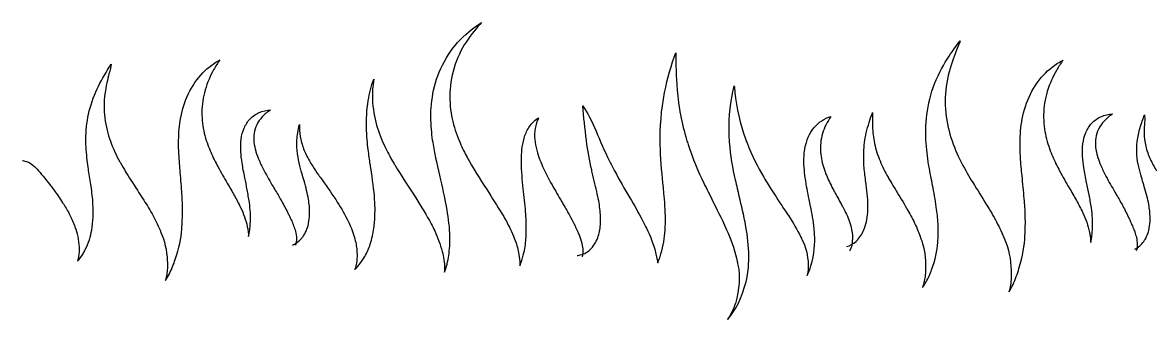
# Model space of a CAD drawing. Extents: x -20 to 6930, y 97 to 1044.
# Drawn here: x -20 to 3459, y 130 to 1044 of the extents above; entities that cross this region are included whole.
import ezdxf

# ---------------------------------------------------------------- set-up
doc = ezdxf.new("R2010")
doc.units = 0
doc.layers.add('Layer_1', color=7, linetype='CONTINUOUS')

msp = doc.modelspace()

# ---------------------------------------------------------------- linework, layer by layer
at = {"layer": 'Layer_1', "color": 7}
for points in [[(652.567624, 685.407096), (652.567624, 685.407104)], [(3242.24104, 671.222136), (3242.24104, 671.222144)], [(1564.03432, 642.921704), (1564.03432, 642.921696)], [(2387.14384, 656.624), (2387.14384, 656.624008)], [(1051.21808, 596.556864), (1051.21808, 596.556872)], [(1514.54536, 622.422464), (1514.54536, 622.422472)], [(1785.73744, 617.5918), (1785.73744, 617.591792)], [(846.04656, 556.739128), (846.04656, 556.739136)], [(1638.70544, 492.748944), (1638.70544, 492.748936)], [(1751.30312, 501.335776), (1751.30312, 501.335784)], [(1848.15936, 504.883944), (1848.15936, 504.883936)], [(1527.60968, 461.057856), (1527.60968, 461.057864)], [(2501.95992, 479.269128), (2501.96, 479.26912)], [(2703.8228, 465.862944), (2703.8228, 465.862936)], [(1060.88424, 411.537808), (1060.88424, 411.537816)]]:
    msp.add_lwpolyline(points, dxfattribs=at)
for points in [[(1325.80448, 990.676512), (1349.2476, 1014.361568), (1371.51064, 1032.034944), (1392.26416, 1044.053032)], [(1392.26416, 1044.053032), (1377.5292, 1029.339664), (1361.40232, 1009.305104), (1344.43232, 983.960808)], [(1271.56496, 913.500202), (1287.12696, 943.87676), (1305.32136, 969.614736), (1325.80448, 990.676512)], [(1344.43232, 983.960808), (1329.53448, 961.490552), (1317.0844, 934.885496), (1307.35136, 904.428791)], [(2830.862, 941.053112), (2842.94184, 958.670736), (2854.35632, 974.24976), (2865.02272, 987.753664)], [(2865.02272, 987.753664), (2860.73128, 976.728592), (2855.38352, 963.52436), (2849.04728, 948.067296)], [(1955.03912, 828.400513), (1964.38896, 873.161229), (1975.98664, 914.380934), (1989.8204, 951.188928)], [(1989.8204, 951.188928), (1989.72024, 917.127832), (1990.89152, 878.858831), (1993.7236, 836.519349)], [(2786.05848, 855.849183), (2799.58448, 888.928431), (2814.5684, 917.4215), (2830.862, 941.053112)], [(2849.04728, 948.067296), (2840.28792, 927.264512), (2832.30832, 901.197238), (2825.42288, 869.81353)], [(226.8302, 873.820494), (235.905928, 889.44374), (244.590184, 903.618751), (252.79392, 916.25199)], [(252.79392, 916.25199), (251.364448, 907.979828), (248.992504, 897.934978), (245.710752, 886.005682)], [(504.446864, 850.749261), (519.723368, 874.177729), (536.278208, 892.743989), (553.65908, 906.723935)], [(553.65908, 906.723935), (564.917304, 915.710609), (575.805664, 923.122784), (586.300368, 929.07748)], [(586.300368, 929.07748), (580.351568, 920.029779), (574.108344, 909.886496), (567.677152, 898.646175)], [(1242.34936, 825.432502), (1247.5428, 854.810263), (1257.30376, 884.277424), (1271.56496, 913.500169)], [(1271.56496, 913.500169), (1271.56496, 913.500179), (1271.56496, 913.50019), (1271.56496, 913.500202)], [(3095.69048, 849.770382), (3111.76456, 873.789483), (3129.11232, 892.58059), (3147.2464, 906.517415)], [(3147.2464, 906.517415), (3159.00224, 915.472177), (3170.32848, 922.757168), (3181.20536, 928.511112)], [(3181.20536, 928.511112), (3174.70856, 919.060749), (3167.91368, 908.462393), (3160.9324, 896.718139)], [(193.681112, 800.989112), (203.504592, 828.492292), (214.576496, 852.91143), (226.8302, 873.820494)], [(245.710752, 886.005682), (241.05744, 869.93506), (236.748064, 849.534044), (233.08684, 824.598852)], [(567.677152, 898.646175), (557.63696, 881.26447), (548.771304, 860.474169), (541.476184, 836.555967)], [(1043.44224, 803.983416), (1046.82544, 825.594066), (1052.42904, 847.565019), (1060.33416, 869.817002)], [(1060.33416, 869.817002), (1056.8336, 849.200933), (1055.47336, 828.609725), (1056.28608, 808.112406)], [(1307.35136, 904.428791), (1298.61632, 875.143946), (1294.32696, 846.108156), (1294.33448, 817.603523)], [(2825.42288, 869.813474), (2819.48064, 840.352162), (2817.42784, 809.622239), (2819.4196, 777.818158)], [(2825.42288, 869.81353), (2825.42288, 869.813511), (2825.42288, 869.813493), (2825.42288, 869.813474)], [(3160.9324, 896.718139), (3150.0536, 878.57342), (3140.44232, 856.866018), (3132.50136, 831.903941)], [(472.982456, 779.659068), (480.063376, 804.968807), (490.65944, 828.779551), (504.446856, 850.749241)], [(504.446856, 850.749241), (504.446856, 850.749247), (504.446864, 850.749254), (504.446864, 850.749261)], [(541.476176, 836.555926), (535.004368, 814.183631), (531.700992, 791.180361), (531.494296, 767.882327)], [(541.476184, 836.555967), (541.476184, 836.555954), (541.476176, 836.55594), (541.476176, 836.555926)], [(1993.7236, 836.519349), (1997.9408, 785.409355), (2007.66504, 734.01156), (2022.96, 682.97612)], [(2165.03264, 830.563451), (2166.53104, 836.861677), (2168.0984, 843.027863), (2169.7332, 849.061919)], [(2169.7332, 849.061919), (2170.26624, 842.493244), (2170.85464, 835.843789), (2171.5008, 829.116383)], [(2761.9456, 760.817672), (2765.998, 793.091659), (2773.98704, 824.846073), (2786.05848, 855.849154)], [(2786.05848, 855.849154), (2786.05848, 855.849164), (2786.05848, 855.849174), (2786.05848, 855.849183)], [(3062.5416, 776.451611), (3070.00496, 802.683414), (3081.1864, 827.231606), (3095.6904, 849.770361)], [(3095.6904, 849.770361), (3095.69048, 849.770368), (3095.69048, 849.770375), (3095.69048, 849.770382)], [(176.602056, 723.173288), (179.315376, 749.248336), (184.91908, 775.261742), (193.681096, 800.989064)], [(193.681096, 800.989064), (193.681096, 800.98908), (193.681104, 800.989096), (193.681112, 800.989112)], [(233.08684, 824.598852), (230.028392, 801.19597), (229.852296, 776.48801), (232.820248, 750.620568)], [(1037.99144, 721.03656), (1037.07048, 745.260336), (1038.78424, 772.913203), (1043.44224, 803.983416)], [(1056.28608, 808.112406), (1057.77328, 778.67979), (1062.08496, 752.142928), (1069.14408, 728.69676)], [(1236.26608, 743.999584), (1235.27912, 768.214383), (1237.2432, 795.462494), (1242.34936, 825.432502)], [(1294.33448, 817.603523), (1294.33448, 817.603512), (1294.33448, 817.603501), (1294.33448, 817.60349)], [(1294.33448, 817.60349), (1294.60816, 788.495958), (1297.86856, 762.363353), (1303.78912, 739.28724)], [(1941.82288, 669.193592), (1940.79664, 720.89884), (1944.78984, 774.435408), (1955.03912, 828.400513)], [(2154.2776, 688.895624), (2151.49424, 737.296152), (2155.10008, 784.927447), (2165.03264, 830.563451)], [(2171.5008, 829.116383), (2176.83616, 780.433092), (2187.81736, 732.490888), (2204.11016, 686.31496)], [(3132.50128, 831.903898), (3125.44784, 808.551866), (3121.7444, 784.569343), (3121.30024, 760.30628)], [(3132.50136, 831.903941), (3132.50136, 831.903926), (3132.50128, 831.903912), (3132.50128, 831.903898)], [(460.963664, 707.796672), (462.175224, 730.214504), (466.156656, 754.350376), (472.982448, 779.659021)], [(472.982448, 779.659021), (472.982448, 779.659037), (472.982456, 779.659052), (472.982456, 779.659068)], [(531.494296, 767.882327), (531.574528, 744.550936), (534.186368, 723.130952), (538.986152, 703.736968)], [(679.894568, 747.548584), (688.222728, 756.20912), (697.58032, 762.503754), (707.397384, 766.807806)], [(707.397384, 766.807806), (719.077784, 771.88882), (731.021616, 774.392015), (742.96616, 775.212614)], [(742.96616, 775.212614), (733.86424, 769.241406), (725.070736, 762.177743), (717.228736, 753.76156)], [(1714.57536, 681.095288), (1710.09272, 717.702664), (1706.3448, 753.78476), (1703.7532, 787.656937)], [(1703.7532, 787.656937), (1717.80032, 767.7557), (1731.02, 742.062552), (1744.31016, 709.589536)], [(2594.37752, 765.263415), (2594.57304, 765.775722), (2594.7684, 766.286982), (2594.96352, 766.797186)], [(2594.96352, 766.797186), (2594.97552, 766.504962), (2594.98672, 766.210862), (2594.99632, 765.914878)], [(2594.99632, 765.914878), (2595.13152, 755.178664), (2595.1204, 741.38084), (2595.16296, 724.108624)], [(2819.4196, 777.818158), (2819.4196, 777.818149), (2819.4196, 777.818138), (2819.4196, 777.818129)], [(2819.4196, 777.818129), (2821.92168, 746.055016), (2827.53128, 716.872056), (2836.18472, 690.493096)], [(3049.95616, 701.900568), (3051.16608, 725.18316), (3055.35232, 750.232192), (3062.5416, 776.451562)], [(3062.5416, 776.451562), (3062.5416, 776.451578), (3062.5416, 776.451595), (3062.5416, 776.451611)], [(232.820248, 750.620568), (232.820248, 750.62056), (232.820248, 750.620552), (232.820256, 750.620544)], [(232.820256, 750.620544), (236.213608, 724.778336), (242.007952, 700.684672), (250.250232, 678.626848)], [(661.454784, 719.091824), (666.002976, 729.89588), (672.28196, 739.493296), (679.89456, 747.548576)], [(679.89456, 747.548576), (679.894568, 747.548576), (679.894568, 747.548584), (679.894568, 747.548584)], [(717.228736, 753.76156), (710.64464, 746.69336), (704.893928, 738.57988), (700.48432, 729.562992)], [(1242.694, 674.857368), (1239.39504, 694.95408), (1237.16736, 718.058928), (1236.26608, 743.999584)], [(1303.78912, 739.28724), (1310.04424, 714.552), (1317.50976, 692.747904), (1325.90328, 673.81956)], [(1537.282, 720.862328), (1543.44264, 730.86584), (1551.41, 739.56444), (1560.65904, 746.397984)], [(1564.09992, 743.182712), (1559.6912, 732.3054), (1557.014, 721.042144), (1555.93232, 709.795168)], [(1560.65904, 746.397984), (1562.928, 748.051128), (1565.25248, 749.55984), (1567.62336, 750.928736)], [(1567.62336, 750.928736), (1566.36584, 748.40332), (1565.18976, 745.820088), (1564.09992, 743.182712)], [(2414.49776, 719.925184), (2428.7552, 737.332648), (2446.82288, 748.676248), (2467.18008, 755.10204)], [(2467.18008, 755.10204), (2455.74056, 739.222672), (2446.5368, 721.531312), (2440.90152, 702.225832)], [(2575.884, 704.748104), (2581.08704, 726.493872), (2587.23408, 746.865976), (2594.37752, 765.263415)], [(2759.84224, 672.891096), (2757.6856, 699.232448), (2758.29488, 728.552832), (2761.9456, 760.817616)], [(2761.9456, 760.817616), (2761.9456, 760.817632), (2761.9456, 760.817656), (2761.9456, 760.817672)], [(3121.30024, 760.306232), (3121.1548, 736.011456), (3123.67392, 713.757072), (3128.48928, 693.651048)], [(3121.30024, 760.30628), (3121.30024, 760.306264), (3121.30024, 760.306248), (3121.30024, 760.306232)], [(3251.16672, 705.480504), (3255.76256, 716.50192), (3262.12712, 726.299032), (3269.85464, 734.541208)], [(3269.85464, 734.541216), (3278.3124, 743.398008), (3287.79576, 749.832336), (3297.72944, 754.229888)], [(3269.85464, 734.541208), (3269.85464, 734.541208), (3269.85464, 734.541208), (3269.85464, 734.541216)], [(3307.40168, 740.895168), (3300.67896, 733.647904), (3294.7996, 725.305688), (3290.27072, 716.01056)], [(3297.72944, 754.229888), (3309.55064, 759.419176), (3321.58424, 761.983134), (3333.56504, 762.829166)], [(3333.56504, 762.829166), (3324.34416, 756.748696), (3315.40848, 749.524048), (3307.40168, 740.895168)], [(3418.27256, 719.948272), (3422.7968, 734.772128), (3427.20672, 748.171816), (3431.33416, 759.7962)], [(3432.07704, 737.008984), (3431.13072, 728.04576), (3430.53424, 717.005336), (3430.49256, 703.633328)], [(3431.33416, 759.7962), (3432.77512, 754.579632), (3433.04392, 747.136072), (3432.07704, 737.008984)], [(175.713176, 652.148192), (173.998744, 673.41936), (174.183384, 697.06848), (176.602056, 723.173288)], [(460.618208, 642.733768), (459.551472, 662.234104), (459.571024, 684.053688), (460.963664, 707.796672)], [(538.986152, 703.736968), (538.986152, 703.736952), (538.986152, 703.736944), (538.98616, 703.736928)], [(538.98616, 703.736928), (544.060088, 683.16956), (550.250544, 664.876528), (557.235512, 648.789808)], [(652.567624, 685.407104), (653.989216, 696.797264), (656.928576, 708.222936), (661.454784, 719.091824)], [(692.350552, 703.221184), (690.98448, 694.019328), (690.931736, 684.822504), (691.855288, 675.891488)], [(692.35056, 703.2212), (692.35056, 703.221192), (692.35056, 703.221184), (692.350552, 703.221184)], [(700.48432, 729.562992), (696.444112, 721.230432), (693.721088, 712.321008), (692.35056, 703.2212)], [(823.94632, 660.61384), (823.22208, 674.861576), (823.92392, 689.711128), (826.32392, 705.13916)], [(826.32392, 705.13916), (827.78328, 713.704088), (829.53736, 721.99524), (831.60208, 729.967696)], [(831.60208, 729.967696), (831.65008, 724.615736), (831.79376, 718.656456), (832.06592, 712.046832)], [(832.06592, 712.046832), (832.78128, 700.113624), (834.74568, 687.641128), (838.26152, 674.715864)], [(1037.99144, 721.036536), (1037.99144, 721.036544), (1037.99144, 721.036552), (1037.99144, 721.03656)], [(1043.22536, 652.982296), (1040.648, 672.432024), (1038.82352, 695.082832), (1037.99144, 721.036536)], [(1069.14408, 728.69676), (1076.60928, 703.593512), (1085.11592, 681.378656), (1094.53392, 662.1678)], [(1523.00384, 688.261872), (1526.18384, 699.434624), (1530.93768, 710.576288), (1537.282, 720.862312)], [(1537.282, 720.862312), (1537.282, 720.86232), (1537.282, 720.86232), (1537.282, 720.862328)], [(1555.93232, 709.795168), (1554.84232, 698.175152), (1555.2344, 686.889856), (1556.69744, 676.134864)], [(1744.31016, 709.589536), (1756.17152, 681.19472), (1769.67552, 650.362568), (1785.73744, 617.5918)], [(2387.14384, 656.624008), (2391.50184, 681.477792), (2400.94216, 703.117832), (2414.49776, 719.925184)], [(2440.90152, 702.225832), (2435.51912, 683.695344), (2433.6084, 663.898144), (2435.21, 643.998216)], [(2568.00104, 645.062064), (2568.78504, 664.514288), (2571.27312, 684.468752), (2575.884, 704.748064)], [(2575.884, 704.748064), (2575.884, 704.748072), (2575.884, 704.748088), (2575.884, 704.748104)], [(2595.16296, 724.108624), (2595.16296, 724.108608), (2595.16296, 724.1086), (2595.16296, 724.108592)], [(2595.16296, 724.108592), (2595.41064, 707.909584), (2597.26168, 690.443736), (2601.07112, 671.733384)], [(3049.91616, 634.345288), (3048.63672, 654.581128), (3048.5584, 677.2522), (3049.95616, 701.900568)], [(3242.24104, 671.222144), (3243.64304, 682.779232), (3246.59768, 694.396624), (3251.16672, 705.480488)], [(3251.16672, 705.480488), (3251.16672, 705.480488), (3251.16672, 705.480496), (3251.16672, 705.480504)], [(3290.27072, 716.01056), (3286.12488, 707.41576), (3283.3356, 698.236744), (3281.9376, 688.859856)], [(3409.28504, 678.016344), (3411.32288, 692.91656), (3414.28584, 706.985464), (3418.27256, 719.948272)], [(3430.49256, 703.633328), (3430.69736, 690.774232), (3432.30096, 677.454096), (3435.57136, 663.756904)], [(250.250232, 678.626848), (250.250232, 678.62684), (250.25024, 678.626824), (250.25024, 678.626808)], [(250.25024, 678.626808), (258.987376, 655.290448), (268.612312, 634.238352), (279.039664, 615.698528)], [(651.281104, 649.549392), (650.69488, 661.174968), (651.01768, 673.27524), (652.567624, 685.407096)], [(691.855288, 675.891488), (691.855288, 675.89148), (691.855288, 675.891472), (691.855288, 675.891464)], [(691.855288, 675.891464), (692.839944, 666.333152), (694.819104, 657.068904), (697.407904, 648.156856)], [(838.26152, 674.715864), (838.26152, 674.715856), (838.26152, 674.715848), (838.2616, 674.715832)], [(838.2616, 674.715832), (842.0332, 661.514432), (846.75552, 648.914448), (852.58328, 637.195)], [(1094.53392, 662.1678), (1094.53392, 662.167784), (1094.53392, 662.167776), (1094.53392, 662.167768)], [(1094.53392, 662.167768), (1102.39256, 645.894544), (1110.34832, 630.839904), (1118.34608, 617.029832)], [(1251.3124, 627.537144), (1248.28648, 642.05036), (1245.3788, 657.835256), (1242.694, 674.857368)], [(1325.90328, 673.81956), (1332.91104, 657.788688), (1340.11056, 643.018352), (1347.41128, 629.46436)], [(1516.15584, 652.193432), (1517.33976, 664.008456), (1519.52336, 676.238552), (1523.00384, 688.261848)], [(1523.00384, 688.261848), (1523.00384, 688.261856), (1523.00384, 688.261864), (1523.00384, 688.261872)], [(1556.69744, 676.134864), (1556.69744, 676.134856), (1556.69744, 676.134848), (1556.69744, 676.13484)], [(1556.69744, 676.13484), (1558.262, 664.528984), (1560.83688, 653.454952), (1564.03432, 642.921704)], [(1730.85616, 590.580408), (1724.50624, 619.011616), (1718.73928, 649.256768), (1714.57536, 681.095288)], [(1942.2796, 655.133088), (1942.11128, 659.765472), (1941.95864, 664.452376), (1941.82288, 669.193592)], [(2022.96, 682.97612), (2022.96008, 682.976104), (2022.96008, 682.976088), (2022.96008, 682.976072)], [(2022.96008, 682.976072), (2024.43096, 678.302904), (2025.9224, 673.674328), (2027.43384, 669.090608)], [(2027.43384, 669.090608), (2041.77664, 626.047344), (2058.14936, 586.121896), (2076.11832, 549.4954)], [(2154.2776, 688.895608), (2154.2776, 688.895608), (2154.2776, 688.895616), (2154.2776, 688.895624)], [(2155.26184, 675.6822), (2154.90432, 680.054928), (2154.57592, 684.459712), (2154.2776, 688.895608)], [(2173.52256, 559.368016), (2165.13744, 595.655968), (2158.79736, 634.62884), (2155.26184, 675.6822)], [(2204.11016, 686.31496), (2204.11024, 686.314944), (2204.11024, 686.314936), (2204.11024, 686.314928)], [(2204.11024, 686.314928), (2205.66648, 682.078256), (2207.2456, 677.890576), (2208.84688, 673.751832)], [(2208.84688, 673.751832), (2223.98968, 634.904632), (2241.29568, 599.697912), (2260.09056, 568.151144)], [(2601.07112, 671.733384), (2601.07112, 671.733376), (2601.07112, 671.733376), (2601.07112, 671.733368)], [(2601.07112, 671.733368), (2605.19752, 653.02772), (2610.7764, 635.07092), (2618.0064, 618.182248)], [(2769.10424, 599.194416), (2765.20208, 620.474104), (2762.0392, 645.00968), (2759.84224, 672.891096)], [(2836.18472, 690.493096), (2836.18472, 690.49308), (2836.18472, 690.493064), (2836.18472, 690.493048)], [(2836.18472, 690.493048), (2845.33872, 662.598848), (2855.606, 637.85284), (2866.8416, 616.38696)], [(3128.48928, 693.651048), (3133.57624, 672.331736), (3139.83352, 653.42432), (3146.9224, 636.845744)], [(3241.05464, 634.928728), (3240.41976, 646.668976), (3240.71064, 658.915824), (3242.24104, 671.222136)], [(3281.9376, 688.85984), (3280.5488, 679.382176), (3280.50216, 669.940856), (3281.4604, 660.796472)], [(3281.9376, 688.859856), (3281.9376, 688.859848), (3281.9376, 688.859848), (3281.9376, 688.85984)], [(3408.28792, 636.757528), (3407.28248, 649.964632), (3407.52992, 663.723568), (3409.28504, 678.016328)], [(3409.28504, 678.016328), (3409.28504, 678.016336), (3409.28504, 678.016336), (3409.28504, 678.016344)], [(3435.57136, 663.756904), (3435.57136, 663.756896), (3435.57136, 663.756888), (3435.57136, 663.756872)], [(3435.57136, 663.756872), (3439.09536, 649.767456), (3443.64848, 636.525776), (3449.3616, 624.284984)], [(175.713176, 652.148176), (175.713176, 652.148184), (175.713176, 652.148192), (175.713176, 652.148192)], [(182.591592, 592.308488), (179.835904, 609.720152), (177.46932, 629.59848), (175.713176, 652.148176)], [(460.803592, 639.019424), (460.740472, 640.252288), (460.678632, 641.490416), (460.618208, 642.733768)], [(464.892968, 582.824288), (463.34328, 600.396488), (461.891624, 619.180192), (460.803592, 639.019424)], [(557.235512, 648.789808), (557.675504, 647.764072), (558.116536, 646.744248), (558.558568, 645.730312)], [(558.558568, 645.730312), (565.696336, 629.422472), (573.106072, 614.41424), (580.598328, 600.62188)], [(651.394368, 647.327112), (651.353888, 648.06724), (651.316128, 648.808016), (651.281104, 649.549392)], [(655.215392, 612.05352), (653.434464, 623.627944), (652.066296, 635.441632), (651.394368, 647.327112)], [(697.407904, 648.156856), (697.572624, 647.58844), (697.739656, 647.021192), (697.908952, 646.45512)], [(697.908952, 646.45512), (700.625544, 637.380592), (703.923136, 628.590288), (707.555736, 620.050856)], [(829.0632, 621.17148), (826.5748, 632.911032), (824.7972, 645.999304), (823.94632, 660.61384)], [(852.58328, 637.195), (858.81512, 624.627136), (865.4212, 612.789544), (872.42008, 601.943712)], [(1049.4504, 607.75344), (1047.40424, 621.450504), (1045.30432, 636.50844), (1043.22536, 652.982296)], [(1251.3124, 627.537128), (1251.3124, 627.537136), (1251.3124, 627.537144), (1251.3124, 627.537144)], [(1253.95576, 615.637424), (1253.0668, 619.518992), (1252.18488, 623.485752), (1251.3124, 627.537128)], [(1347.41128, 629.46436), (1349.49104, 625.67616), (1351.5788, 621.970416), (1353.67224, 618.346264)], [(1514.54536, 622.422472), (1514.6392, 632.209136), (1515.1228, 642.1926), (1516.15576, 652.193416)], [(1516.15576, 652.193416), (1516.15576, 652.193424), (1516.15576, 652.193424), (1516.15584, 652.193432)], [(1564.03432, 642.921696), (1566.72848, 634.009656), (1569.81592, 625.389056), (1573.16392, 617.028096)], [(1951.34584, 536.864184), (1947.4396, 572.205088), (1944.05144, 611.646896), (1942.2796, 655.133088)], [(2386.1108, 580.951888), (2383.34408, 604.521592), (2383.08992, 627.850496), (2386.0636, 649.680704)], [(2386.0636, 649.680704), (2386.38744, 652.01052), (2386.7472, 654.325592), (2387.14384, 656.624)], [(2435.21, 643.998216), (2435.21, 643.998216), (2435.21, 643.998208), (2435.21, 643.9982)], [(2435.21, 643.9982), (2435.36128, 642.143296), (2435.5412, 640.289744), (2435.74864, 638.438064)], [(2435.74864, 638.438064), (2437.6968, 621.118344), (2442.06928, 603.926776), (2448.06904, 587.25188)], [(2569.72328, 592.324992), (2568.1088, 608.045024), (2567.40664, 625.540824), (2568.00104, 645.062024)], [(2568.00104, 645.062024), (2568.00104, 645.06204), (2568.00104, 645.062048), (2568.00104, 645.062064)], [(3050.14104, 630.49076), (3050.06424, 631.770208), (3049.98952, 633.055072), (3049.91616, 634.345288)], [(3055.06688, 572.103544), (3053.18112, 590.373336), (3051.44976, 609.898032), (3050.14104, 630.49076)], [(3146.9224, 636.845744), (3147.36872, 635.788656), (3147.81616, 634.737824), (3148.26456, 633.693232)], [(3148.26456, 633.693232), (3155.50824, 616.891024), (3163.03528, 601.46656), (3170.64984, 587.325936)], [(3241.17688, 632.684728), (3241.13368, 633.432024), (3241.09264, 634.180048), (3241.05464, 634.928728)], [(3245.16672, 597.100896), (3243.32208, 608.765056), (3241.89848, 620.682928), (3241.17688, 632.684728)], [(3281.4604, 660.796472), (3282.48096, 651.013504), (3284.50368, 641.559576), (3287.14376, 632.49268)], [(3287.14376, 632.49268), (3287.31168, 631.9144), (3287.48184, 631.337376), (3287.65432, 630.7616)], [(3287.65432, 630.7616), (3290.4224, 621.53048), (3293.7692, 612.6014), (3297.44872, 603.940912)], [(3413.91768, 600.02912), (3411.36248, 611.015384), (3409.41936, 623.202096), (3408.28792, 636.757528)], [(-20.037868, 619.365096), (-19.810589, 619.323336), (-19.583945, 619.280912), (-19.357939, 619.237864)], [(-19.357939, 619.237864), (-11.143531, 617.672384), (-3.790519, 615.230184), (2.866993, 611.314336)], [(2.866993, 611.314336), (2.866997, 611.314336), (2.867001, 611.314336), (2.867004, 611.314328)], [(2.867004, 611.314328), (9.015777, 607.683104), (14.725853, 602.926016), (20.472246, 596.9918)], [(20.472246, 596.9918), (20.472248, 596.9918), (20.47225, 596.9918), (20.472251, 596.9918)], [(20.472251, 596.9918), (26.337981, 591.01592), (32.17333, 584.157888), (38.316045, 576.800152)], [(183.097736, 588.997688), (182.929888, 590.094688), (182.761168, 591.19828), (182.591592, 592.308488)], [(279.039664, 615.698528), (279.696744, 614.516464), (280.353896, 613.340216), (281.011096, 612.169816)], [(281.011096, 612.169816), (291.6214, 593.32696), (302.268808, 575.67104), (312.838728, 559.304112)], [(580.598328, 600.62188), (590.330736, 582.7936), (600.008384, 565.891784), (609.472288, 549.818344)], [(663.517208, 566.570024), (660.4076, 581.860792), (657.517256, 597.036536), (655.215392, 612.05352)], [(707.555736, 620.050856), (707.555736, 620.050848), (707.555736, 620.050848), (707.555744, 620.05084)], [(707.555744, 620.05084), (712.292368, 608.92064), (717.5646, 598.132136), (723.136368, 587.590104)], [(829.0632, 621.171448), (829.0632, 621.171456), (829.0632, 621.171464), (829.0632, 621.17148)], [(837.38248, 587.149784), (834.5112, 597.281152), (831.70248, 608.552416), (829.0632, 621.171448)], [(872.42008, 601.943712), (872.42008, 601.943704), (872.42008, 601.943704), (872.42008, 601.943696)], [(872.42008, 601.943696), (878.29232, 592.759168), (884.19656, 583.870528), (890.11416, 575.36556)], [(1049.4504, 607.753424), (1049.4504, 607.753432), (1049.4504, 607.753432), (1049.4504, 607.75344)], [(1051.21808, 596.556872), (1050.63432, 600.197368), (1050.04448, 603.929168), (1049.4504, 607.753424)], [(1063.0664, 499.896104), (1061.17488, 528.757424), (1056.92384, 560.84528), (1051.21808, 596.556864)], [(1118.34608, 617.029832), (1118.34608, 617.029824), (1118.34608, 617.029816), (1118.34608, 617.029808)], [(1118.34608, 617.029808), (1120.62584, 613.178288), (1122.90896, 609.40888), (1125.19392, 605.72204)], [(1125.19392, 605.72204), (1147.77864, 569.592488), (1169.62152, 535.725104), (1189.89336, 504.166952)], [(1278.0532, 509.214696), (1271.16232, 542.102032), (1262.68376, 577.567968), (1253.95576, 615.637424)], [(1353.67224, 618.346264), (1374.37176, 582.761024), (1394.84416, 550.292216), (1414.18456, 520.47516)], [(1514.57336, 614.205736), (1514.53496, 616.931976), (1514.52456, 619.671968), (1514.54536, 622.422464)], [(1520.49688, 532.29308), (1517.60592, 559.767064), (1514.91904, 587.305936), (1514.57336, 614.205736)], [(1573.16392, 617.028096), (1574.11288, 614.667152), (1575.08256, 612.32532), (1576.07016, 610.001952)], [(1576.07016, 610.001952), (1585.86456, 586.979632), (1597.27, 565.236552), (1609.00344, 544.22412)], [(1785.73744, 617.591792), (1787.26056, 614.581456), (1788.79104, 611.577016), (1790.32896, 608.579424)], [(1790.32896, 608.579424), (1804.82344, 580.451368), (1820.13072, 552.465904), (1836.23832, 525.226712)], [(2569.72328, 592.324976), (2569.72328, 592.324984), (2569.72328, 592.324992), (2569.72328, 592.324992)], [(2575.05904, 547.826816), (2573.24776, 560.904496), (2571.40744, 575.6166), (2569.72328, 592.324976)], [(2618.0064, 618.182248), (2618.0064, 618.18224), (2618.0064, 618.182232), (2618.0064, 618.182224)], [(2618.0064, 618.182224), (2625.6872, 600.296992), (2633.8996, 583.60764), (2642.65816, 568.445184)], [(2769.82256, 595.149128), (2769.58368, 596.489232), (2769.34424, 597.837656), (2769.10424, 599.194416)], [(2781.06736, 535.723496), (2777.53832, 553.79388), (2773.73968, 573.577008), (2769.82256, 595.149128)], [(2866.8416, 616.38696), (2867.5484, 615.018384), (2868.25528, 613.657752), (2868.96216, 612.305088)], [(2868.96216, 612.305088), (2880.38656, 590.521776), (2891.84448, 570.40224), (2903.20592, 551.991456)], [(3253.748, 551.272456), (3250.53264, 566.68016), (3247.55072, 581.970808), (3245.16672, 597.100896)], [(3297.44872, 603.940912), (3297.44872, 603.940904), (3297.44872, 603.940896), (3297.4488, 603.940888)], [(3297.4488, 603.940888), (3302.24584, 592.655984), (3307.57112, 581.721072), (3313.18824, 571.040832)], [(3422.3764, 567.998136), (3419.48768, 577.60336), (3416.63552, 588.215344), (3413.91768, 600.02912)], [(3449.3616, 624.284984), (3455.4656, 611.158864), (3461.96072, 598.88712), (3468.85568, 587.703984)], [(38.316045, 576.800152), (38.316049, 576.800144), (38.316052, 576.800144), (38.316056, 576.800136)], [(38.316056, 576.800136), (44.887161, 568.95844), (51.516762, 560.549808), (58.301347, 552.014984)], [(190.580232, 540.284448), (188.386728, 555.157384), (185.84888, 571.351568), (183.097736, 588.997688)], [(312.838728, 559.304112), (326.56444, 538.203064), (339.87628, 517.580736), (352.618384, 497.520944)], [(470.064264, 516.092408), (468.700408, 537.865944), (466.85188, 560.141904), (464.892968, 582.824288)], [(671.016136, 529.25196), (668.607096, 542.060088), (666.034936, 554.480808), (663.517208, 566.570024)], [(723.136368, 587.590104), (723.136368, 587.590096), (723.136376, 587.590088), (723.136376, 587.59008)], [(723.136376, 587.59008), (727.565728, 579.2246), (732.174032, 570.986464), (736.845104, 562.8368)], [(736.845104, 562.8368), (741.404136, 554.875096), (746.03964, 546.985408), (750.69656, 539.141112)], [(837.38248, 587.149768), (837.38248, 587.149768), (837.38248, 587.149776), (837.38248, 587.149784)], [(844.23048, 563.004168), (842.07024, 570.550872), (839.7808, 578.573368), (837.38248, 587.149768)], [(846.04656, 556.739136), (845.45168, 558.795416), (844.84608, 560.883264), (844.23048, 563.004168)], [(859.41512, 500.133576), (856.5176, 517.740592), (851.92712, 536.445944), (846.04656, 556.739128)], [(890.11416, 575.36556), (890.11416, 575.365552), (890.11416, 575.365552), (890.11416, 575.365544)], [(890.11416, 575.365544), (891.79632, 572.984944), (893.48008, 570.627128), (895.16448, 568.293736)], [(895.16448, 568.293736), (911.83928, 545.350232), (928.1504, 522.089632), (943.35408, 499.000592)], [(1730.85616, 590.580384), (1730.85616, 590.580392), (1730.85616, 590.5804), (1730.85616, 590.580408)], [(1732.66224, 582.778824), (1732.064, 585.352264), (1731.46184, 587.952584), (1730.85616, 590.580384)], [(1748.20272, 516.336144), (1743.68248, 536.663792), (1738.31712, 558.664192), (1732.66224, 582.778824)], [(2179.63256, 532.588208), (2177.59904, 541.388128), (2175.55808, 550.315792), (2173.52256, 559.368016)], [(2260.09056, 568.151144), (2264.75464, 560.278576), (2269.41112, 552.598944), (2274.054, 545.108392)], [(2388.43088, 563.169728), (2387.5588, 569.122992), (2386.77968, 575.053544), (2386.1108, 580.951888)], [(2388.43088, 563.169704), (2388.43088, 563.169712), (2388.43088, 563.16972), (2388.43088, 563.169728)], [(2400.07128, 499.819264), (2395.59216, 521.474584), (2391.46872, 542.641368), (2388.43088, 563.169704)], [(2448.06904, 587.25188), (2449.57248, 583.065456), (2451.16944, 578.907344), (2452.84824, 574.776504)], [(2452.84824, 574.776504), (2458.6564, 560.503032), (2465.43968, 546.496384), (2472.71688, 532.676904)], [(2642.65816, 568.445184), (2643.21096, 567.478424), (2643.7636, 566.514648), (2644.31608, 565.55392)], [(2644.31608, 565.55392), (2653.22776, 550.094424), (2662.12112, 535.181264), (2670.91064, 520.980856)], [(3061.74288, 502.506968), (3059.81104, 525.29868), (3057.45864, 548.53268), (3055.06688, 572.103544)], [(3170.64984, 587.325936), (3180.5396, 569.051352), (3190.374, 551.763584), (3199.9904, 535.353864)], [(3313.18824, 571.040832), (3313.18824, 571.040824), (3313.18824, 571.040816), (3313.18824, 571.040816)], [(3313.18824, 571.040816), (3317.6552, 562.56732), (3322.2932, 554.217624), (3326.98592, 545.95284)], [(3422.3764, 567.998112), (3422.3764, 567.99812), (3422.3764, 567.998128), (3422.3764, 567.998136)], [(3429.2844, 545.007872), (3427.10208, 552.22852), (3424.79328, 559.867584), (3422.3764, 567.998112)], [(58.301347, 552.014984), (58.732515, 551.470696), (59.163657, 550.925024), (59.594766, 550.378048)], [(59.594766, 550.378048), (66.518278, 541.596008), (73.437774, 532.406824), (80.291456, 523.043968)], [(80.291456, 523.043968), (89.217768, 510.88984), (97.959472, 498.03512), (106.336984, 484.656856)], [(196.51828, 485.507768), (195.4258, 502.831624), (193.394872, 521.062888), (190.580232, 540.284448)], [(609.472288, 549.818344), (609.472288, 549.818336), (609.472296, 549.818336), (609.472296, 549.818336)], [(609.472296, 549.818336), (617.06672, 537.141224), (624.37684, 524.550408), (631.321728, 512.044816)], [(677.551704, 489.76412), (675.59908, 503.52276), (673.370528, 516.657208), (671.016136, 529.25196)], [(750.69656, 539.141112), (757.43928, 527.809464), (764.130256, 516.506824), (770.656184, 505.193384)], [(1520.49688, 532.293064), (1520.49688, 532.293072), (1520.49688, 532.293072), (1520.49688, 532.29308)], [(1527.60968, 461.057864), (1525.5428, 485.518664), (1522.9044, 509.25748), (1520.49688, 532.293064)], [(1609.00344, 544.22412), (1618.75168, 526.7364), (1628.78352, 509.655664), (1638.70544, 492.748944)], [(1836.23832, 525.226712), (1840.2412, 518.423504), (1844.2164, 511.640424), (1848.15936, 504.883944)], [(1951.34584, 536.864152), (1951.34584, 536.864168), (1951.34584, 536.864176), (1951.34584, 536.864184)], [(1953.8308, 511.051752), (1953.09168, 519.4428), (1952.25984, 528.046184), (1951.34584, 536.864152)], [(2076.11832, 549.4954), (2080.5576, 540.362472), (2084.9664, 531.39052), (2089.3388, 522.578984)], [(2089.3388, 522.578984), (2089.3388, 522.578976), (2089.3388, 522.578968), (2089.3388, 522.578968)], [(2089.3388, 522.578968), (2104.51784, 492.262416), (2119.18976, 462.834824), (2133.01608, 434.275656)], [(2179.63256, 532.588176), (2179.63256, 532.588184), (2179.63256, 532.588192), (2179.63256, 532.588208)], [(2199.8512, 443.4674), (2193.6532, 472.577712), (2186.72192, 502.303576), (2179.63256, 532.588176)], [(2274.054, 545.108392), (2290.15384, 519.323864), (2306.03344, 495.010984), (2321.41104, 472.1038)], [(2472.71688, 532.676904), (2475.08416, 528.174848), (2477.50128, 523.686792), (2479.95496, 519.2062)], [(2575.3916, 545.339448), (2575.28216, 546.163776), (2575.17136, 546.99288), (2575.05904, 547.826816)], [(2579.5856, 508.707696), (2578.60448, 519.95184), (2577.178, 532.09496), (2575.3916, 545.339448)], [(2792.21984, 468.927504), (2789.38072, 490.173392), (2785.60152, 512.419056), (2781.06736, 535.723496)], [(2903.20592, 551.991456), (2917.95064, 528.276592), (2932.19216, 505.392936), (2945.7796, 483.374696)], [(3199.9904, 535.353864), (3199.9904, 535.353864), (3199.9904, 535.353864), (3199.9904, 535.353856)], [(3199.9904, 535.353856), (3207.70968, 522.413752), (3215.13464, 509.571064), (3222.18592, 496.822472)], [(3253.748, 551.27244), (3253.748, 551.272448), (3253.748, 551.272448), (3253.748, 551.272456)], [(3261.52152, 513.641904), (3259.01488, 526.568888), (3256.35176, 539.092696), (3253.748, 551.27244)], [(3326.98592, 545.95284), (3331.56616, 537.87596), (3336.21552, 529.862832), (3340.87856, 521.886832)], [(3340.87856, 521.886832), (3347.63808, 510.362272), (3354.29256, 498.822456), (3360.7264, 487.228648)], [(3431.1184, 539.002088), (3430.51728, 540.975872), (3429.90576, 542.977336), (3429.2844, 545.007872)], [(3444.86096, 484.281968), (3441.77784, 501.425112), (3437.064, 519.512272), (3431.1184, 539.002088)], [(352.618384, 497.520944), (352.618384, 497.520936), (352.618384, 497.520928), (352.618392, 497.520928)], [(352.618392, 497.520928), (362.86404, 481.730544), (372.518392, 465.598168), (381.448168, 449.155824)], [(470.064272, 516.092376), (470.064272, 516.092392), (470.064264, 516.0924), (470.064264, 516.092408)], [(471.872384, 463.557968), (471.949024, 481.42016), (471.272368, 498.938368), (470.064272, 516.092376)], [(631.321728, 512.044816), (631.321728, 512.044808), (631.321736, 512.044808), (631.321736, 512.0448)], [(631.321736, 512.0448), (638.104336, 499.704224), (644.57336, 487.21696), (650.69892, 474.61072)], [(677.551712, 489.764112), (677.551712, 489.764112), (677.551712, 489.76412), (677.551704, 489.76412)], [(680.225184, 422.505912), (681.868744, 447.534912), (680.656352, 469.800456), (677.551712, 489.764112)], [(770.656184, 505.193384), (772.016808, 502.833512), (773.371384, 500.473968), (774.718096, 498.114096)], [(774.718096, 498.114096), (781.80548, 485.578096), (788.570056, 473.217656), (794.840056, 460.794776)], [(863.00264, 457.3782), (863.08544, 471.184016), (861.82472, 485.417144), (859.41512, 500.133576)], [(943.35408, 499.000592), (955.99088, 479.580176), (967.90792, 459.463776), (978.73136, 438.697224)], [(1062.8624, 429.677312), (1064.68856, 452.126976), (1064.64848, 475.531368), (1063.0664, 499.896104)], [(1189.89336, 504.166952), (1206.74664, 477.489496), (1222.61104, 450.87748), (1237.16328, 424.295808)], [(1278.0532, 509.21468), (1278.0532, 509.214688), (1278.0532, 509.214688), (1278.0532, 509.214696)], [(1291.80784, 426.590616), (1288.54168, 453.917344), (1283.79032, 481.436256), (1278.0532, 509.21468)], [(1414.18456, 520.47516), (1414.18456, 520.475152), (1414.18456, 520.475144), (1414.18456, 520.475136)], [(1414.18456, 520.475136), (1430.26136, 495.341584), (1445.65176, 470.850712), (1460.08024, 446.861416)], [(1638.70544, 492.748936), (1641.28136, 488.352376), (1643.8448, 483.957288), (1646.38992, 479.562016)], [(1751.30312, 501.335784), (1750.35496, 506.24664), (1749.32048, 511.24476), (1748.20272, 516.336144)], [(1757.78136, 452.80912), (1756.84512, 468.245424), (1754.59512, 484.390056), (1751.30312, 501.335776)], [(1848.15936, 504.883936), (1861.82912, 481.61304), (1875.07904, 458.046752), (1887.56184, 434.3372)], [(1953.8308, 511.051728), (1953.8308, 511.051736), (1953.8308, 511.051744), (1953.8308, 511.051752)], [(1957.63784, 429.354456), (1957.87352, 454.922392), (1956.44008, 482.169728), (1953.8308, 511.051728)], [(2404.4348, 478.356008), (2402.9812, 485.596192), (2401.51848, 492.749832), (2400.07128, 499.819264)], [(2479.95496, 519.2062), (2487.17408, 506.087216), (2494.6348, 492.85528), (2501.95992, 479.269128)], [(2580.71944, 467.573352), (2581.25024, 480.454824), (2580.8428, 494.125688), (2579.5856, 508.707696)], [(2670.91064, 520.980856), (2682.32912, 502.644928), (2693.35816, 484.232384), (2703.8228, 465.862944)], [(3061.74288, 502.506936), (3061.74288, 502.506944), (3061.74288, 502.50696), (3061.74288, 502.506968)], [(3064.98728, 447.259616), (3064.57256, 466.141688), (3063.4144, 484.557848), (3061.74288, 502.506936)], [(3222.18592, 496.822472), (3222.18592, 496.822464), (3222.18592, 496.822464), (3222.18592, 496.822464)], [(3222.18592, 496.822464), (3229.07248, 484.238504), (3235.63888, 471.506016), (3241.85704, 458.652584)], [(3261.52152, 513.64188), (3261.52152, 513.641888), (3261.52152, 513.641896), (3261.52152, 513.641904)], [(3268.3676, 473.721296), (3266.30256, 487.650168), (3263.97136, 500.927032), (3261.52152, 513.64188)], [(3360.7264, 487.228648), (3362.06792, 484.809568), (3363.40096, 482.389208), (3364.7236, 479.966904)], [(106.336984, 484.656856), (106.336992, 484.656848), (106.336992, 484.656848), (106.337, 484.65684)], [(106.337, 484.65684), (113.027528, 474.075216), (119.430688, 462.9538), (125.342184, 451.309464)], [(197.02092, 444.875712), (197.676136, 458.27756), (197.470848, 471.843752), (196.51828, 485.507768)], [(469.49072, 408.45496), (471.066768, 427.52452), (471.805392, 445.900224), (471.872384, 463.557968)], [(650.69892, 474.61072), (659.905056, 456.283688), (666.658424, 436.46908), (671.12, 415.545664)], [(794.840056, 460.794776), (796.61376, 457.296488), (798.359952, 453.802864), (800.07088, 450.304648)], [(862.61736, 446.57056), (862.85832, 450.164728), (862.98408, 453.770832), (863.00264, 457.3782)], [(1528.9684, 441.23592), (1528.61704, 448.014048), (1528.1572, 454.617288), (1527.60968, 461.057856)], [(1646.38992, 479.562016), (1653.142, 467.891264), (1659.78168, 456.250976), (1666.12864, 444.5716)], [(1758.23232, 437.900264), (1758.23232, 442.806416), (1758.08176, 447.77604), (1757.78136, 452.80912)], [(2321.41104, 472.1038), (2326.39912, 464.614088), (2331.2972, 457.222584), (2336.10056, 449.926728)], [(2415.1868, 409.051264), (2412.71088, 434.308448), (2408.84, 457.254072), (2404.4348, 478.356008)], [(2501.96, 479.26912), (2503.56336, 476.29252), (2505.15928, 473.301216), (2506.7428, 470.292032)], [(2506.7428, 470.292032), (2514.3684, 455.92028), (2521.17528, 440.817912), (2526.38304, 424.550904)], [(2577.51152, 437.95612), (2579.29192, 447.482592), (2580.33336, 457.382944), (2580.71944, 467.573336)], [(2580.71944, 467.573336), (2580.71944, 467.573344), (2580.71944, 467.573344), (2580.71944, 467.573352)], [(2703.8228, 465.862936), (2712.23272, 451.385344), (2720.1104, 436.387376), (2727.2752, 420.883184)], [(2792.21984, 468.92748), (2792.21984, 468.927488), (2792.21984, 468.927496), (2792.21984, 468.927504)], [(2796.74544, 418.508872), (2796.15768, 435.378576), (2794.60584, 452.199456), (2792.21984, 468.92748)], [(2945.7796, 483.374696), (2956.72096, 466.055616), (2966.97032, 448.452432), (2976.4116, 430.593888)], [(3241.85704, 458.652584), (3241.85704, 458.652584), (3241.85704, 458.652576), (3241.85704, 458.652568)], [(3241.85704, 458.652568), (3251.21312, 439.962944), (3258.02936, 419.727584), (3262.49512, 398.327208)], [(3271.45136, 405.370176), (3272.998, 430.89364), (3271.64664, 453.50756), (3268.3676, 473.721296)], [(3364.7236, 479.966904), (3371.66584, 467.07104), (3378.15648, 454.39392), (3384.02256, 441.702896)], [(3449.0272, 442.531336), (3448.87896, 456.065408), (3447.42432, 469.964144), (3444.86096, 484.281968)], [(125.342184, 451.309464), (125.342192, 451.309464), (125.342192, 451.309456), (125.342192, 451.309456)], [(125.342192, 451.309456), (131.114256, 439.867144), (136.432152, 427.782784), (141.123192, 415.022496)], [(192.638232, 405.102104), (194.957792, 418.356816), (196.386336, 431.65484), (197.020912, 444.875696)], [(197.020912, 444.875696), (197.020912, 444.875704), (197.020912, 444.875704), (197.02092, 444.875712)], [(381.448168, 449.155824), (381.448176, 449.155824), (381.448176, 449.155816), (381.448176, 449.155816)], [(381.448176, 449.155816), (390.171128, 432.881096), (398.247304, 415.918016), (405.588592, 398.292104)], [(678.827696, 406.429056), (679.425224, 411.89984), (679.88788, 417.257744), (680.225184, 422.505912)], [(800.07088, 450.304648), (800.07088, 450.30464), (800.07088, 450.30464), (800.07088, 450.304632)], [(800.07088, 450.304632), (801.5592, 447.261664), (803.01952, 444.216648), (804.4396, 441.16256)], [(804.4396, 441.16256), (806.89008, 435.899104), (809.23248, 430.601328), (811.39632, 425.237208)], [(811.39632, 425.237208), (812.26552, 423.081632), (813.10664, 420.916), (813.91128, 418.738968)], [(813.91128, 418.738968), (815.99848, 413.106488), (817.83792, 407.38672), (819.28456, 401.564888)], [(850.8292, 398.813816), (853.90608, 405.124096), (856.32472, 411.74712), (858.09728, 418.482344)], [(858.09728, 418.482352), (860.52456, 427.584), (861.98624, 436.998856), (862.61736, 446.57056)], [(858.09728, 418.482344), (858.09728, 418.482352), (858.09728, 418.482352), (858.09728, 418.482352)], [(978.73136, 438.697224), (978.73136, 438.697216), (978.73136, 438.697208), (978.73144, 438.6972)], [(978.73144, 438.6972), (981.55168, 433.212504), (984.24464, 427.568008), (986.79368, 421.760792)], [(986.79368, 421.760792), (993.58736, 406.18456), (999.2928, 389.728352), (1003.5832, 372.375296)], [(1060.88424, 411.537816), (1061.74752, 417.667328), (1062.40464, 423.71816), (1062.8624, 429.677288)], [(1062.8624, 429.677288), (1062.8624, 429.677296), (1062.8624, 429.677304), (1062.8624, 429.677312)], [(1237.16328, 424.295808), (1237.16328, 424.2958), (1237.16328, 424.2958), (1237.16328, 424.295792)], [(1237.16328, 424.295792), (1240.96032, 417.227088), (1244.57616, 409.957208), (1248.00064, 402.486768)], [(1291.80784, 426.590584), (1291.80784, 426.590592), (1291.80784, 426.590608), (1291.80784, 426.590616)], [(1293.82328, 404.23676), (1293.352, 411.877808), (1292.67592, 419.329032), (1291.80784, 426.590584)], [(1460.08024, 446.861416), (1463.84, 440.50784), (1467.4656, 434.037), (1470.95264, 427.452584)], [(1470.95264, 427.452584), (1480.24384, 409.7626), (1488.4708, 391.63868), (1495.51112, 373.098568)], [(1528.9388, 383.718568), (1530.07744, 403.961992), (1529.93368, 423.08696), (1528.9684, 441.23592)], [(1666.12864, 444.5716), (1666.12864, 444.571592), (1666.12864, 444.571584), (1666.12864, 444.571576)], [(1666.12864, 444.571576), (1670.82088, 435.9442), (1675.30832, 427.274568), (1679.54456, 418.54808)], [(1679.54456, 418.54808), (1682.18904, 413.100608), (1684.73152, 407.641952), (1687.13136, 402.159336)], [(1753.51664, 395.752072), (1756.83496, 409.337008), (1758.27608, 423.557424), (1758.23232, 437.900264)], [(1887.56184, 434.3372), (1891.60976, 426.590344), (1895.54304, 418.78332), (1899.3488, 410.917968)], [(1956.6824, 404.646064), (1957.22608, 412.75712), (1957.54096, 420.994808), (1957.63784, 429.354456)], [(2133.01608, 434.275656), (2137.4924, 424.933896), (2141.82744, 415.614328), (2146.01168, 406.314576)], [(2199.85128, 443.467384), (2199.8512, 443.467384), (2199.8512, 443.467392), (2199.8512, 443.4674)], [(2205.43336, 414.899712), (2203.7116, 424.425552), (2201.84504, 433.947752), (2199.85128, 443.467384)], [(2336.10056, 449.926728), (2336.10056, 449.92672), (2336.10056, 449.926712), (2336.10056, 449.926704)], [(2336.10056, 449.926704), (2350.4068, 428.732768), (2363.15088, 406.636776), (2374.2596, 383.868928)], [(2526.38304, 424.550904), (2526.39664, 424.505624), (2526.41024, 424.460272), (2526.42304, 424.41496)], [(2526.42304, 424.41496), (2530.91376, 409.221656), (2533.55984, 394.411304), (2533.114, 379.999496)], [(2570.1384, 410.91368), (2573.3444, 419.544496), (2575.7756, 428.608888), (2577.51144, 437.956112)], [(2577.51144, 437.956112), (2577.51152, 437.956112), (2577.51152, 437.95612), (2577.51152, 437.95612)], [(2727.2752, 420.883184), (2727.2752, 420.883176), (2727.2752, 420.883168), (2727.2752, 420.88316)], [(2727.2752, 420.88316), (2734.27416, 405.567048), (2740.62728, 389.444576), (2746.18832, 372.495696)], [(2795.75296, 367.22632), (2797.0312, 384.696616), (2797.32688, 401.817952), (2796.74544, 418.508848)], [(2796.74544, 418.508848), (2796.74544, 418.508856), (2796.74544, 418.508864), (2796.74544, 418.508872)], [(2976.4116, 430.593888), (2976.4116, 430.593888), (2976.4116, 430.59388), (2976.41168, 430.593872)], [(2976.41168, 430.593872), (2985.6352, 412.896312), (2994.14016, 394.494968), (3001.8556, 375.4246)], [(3064.08464, 388.583392), (3065.15656, 409.026336), (3065.40072, 428.582112), (3064.98728, 447.259592)], [(3064.98728, 447.259592), (3064.98728, 447.2596), (3064.98728, 447.259608), (3064.98728, 447.259616)], [(3384.02256, 441.702896), (3385.6836, 438.13756), (3387.3156, 434.588792), (3388.91088, 431.047416)], [(3388.91088, 431.047416), (3388.91088, 431.047408), (3388.91088, 431.047408), (3388.91088, 431.0474)], [(3388.91088, 431.0474), (3390.29832, 427.967504), (3391.65664, 424.896272), (3392.97352, 421.82676)], [(3392.97352, 421.82676), (3395.24832, 416.538616), (3397.42248, 411.24192), (3399.42624, 405.904752)], [(3444.9484, 404.441144), (3447.13584, 413.36616), (3448.38328, 422.585144), (3448.83408, 431.949328)], [(3448.83408, 431.949328), (3449.00656, 435.468008), (3449.06808, 438.998712), (3449.0272, 442.53132)], [(3449.0272, 442.53132), (3449.0272, 442.531328), (3449.0272, 442.531336), (3449.0272, 442.531336)], [(141.123192, 415.022496), (141.123192, 415.022496), (141.123192, 415.022488), (141.1232, 415.02248)], [(141.1232, 415.02248), (148.138696, 396.515104), (152.71368, 375.704344), (153.5066, 352.594504)], [(172.716, 345.001704), (183.032352, 365.370176), (189.655312, 385.837808), (192.638232, 405.102104)], [(405.588592, 398.292104), (405.588592, 398.292096), (405.5886, 398.292088), (405.5886, 398.292072)], [(405.5886, 398.292072), (416.822992, 372.622192), (423.510544, 343.366768), (425.209208, 310.873288)], [(449.618016, 314.636296), (461.46968, 349.296736), (467.84756, 380.702184), (469.49072, 408.45496)], [(671.12, 415.545664), (672.055744, 411.15096), (672.890416, 406.71988), (673.625184, 402.255216)], [(673.625184, 402.255216), (674.365016, 396.350368), (674.808144, 390.610552), (674.966984, 385.032664)], [(674.966984, 385.032664), (676.62456, 392.137728), (677.902848, 399.273696), (678.827696, 406.429056)], [(819.28456, 401.564888), (821.10248, 394.243928), (822.30384, 386.757624), (822.42584, 379.235832)], [(838.7336, 380.235328), (840.71304, 382.537568), (842.5676, 384.958144), (844.27824, 387.487216)], [(844.27824, 387.487216), (846.72144, 391.093024), (848.90488, 394.878576), (850.8292, 398.813816)], [(1049.3632, 361.737432), (1054.83888, 378.379832), (1058.64072, 395.04712), (1060.88424, 411.537808)], [(1248.00064, 402.486768), (1257.14152, 382.367392), (1264.80424, 361.31604), (1270.7692, 339.337416)], [(1292.7628, 339.952376), (1294.87056, 362.234976), (1295.13264, 383.665616), (1293.82328, 404.23676)], [(1522.3288, 335.563072), (1526.11952, 352.643488), (1528.21944, 368.665848), (1528.9388, 383.718568)], [(1687.13136, 402.159336), (1688.8008, 398.329808), (1690.39456, 394.497152), (1691.90152, 390.65412)], [(1691.90152, 390.65412), (1691.90152, 390.654112), (1691.90152, 390.654112), (1691.90152, 390.654104)], [(1691.90152, 390.654104), (1695.19992, 382.233624), (1698.098, 373.800576), (1700.27496, 365.266904)], [(1729.59936, 348.751384), (1739.67168, 359.603744), (1746.8184, 373.040616), (1751.06296, 386.924864)], [(1751.06296, 386.924864), (1751.97576, 389.830144), (1752.79248, 392.774144), (1753.51664, 395.752056)], [(1753.51664, 395.752056), (1753.51664, 395.752064), (1753.51664, 395.752064), (1753.51664, 395.752072)], [(1899.3488, 410.917968), (1899.3488, 410.91796), (1899.3488, 410.917952), (1899.3488, 410.917944)], [(1899.3488, 410.917944), (1910.70824, 388.034584), (1920.32792, 363.093312), (1927.48528, 336.03488)], [(1943.9324, 332.200072), (1951.18464, 356.66992), (1955.32976, 381.082504), (1956.6824, 404.64604)], [(1956.6824, 404.64604), (1956.6824, 404.646048), (1956.6824, 404.646056), (1956.6824, 404.646064)], [(2146.01168, 406.314576), (2146.01168, 406.31456), (2146.01168, 406.314552), (2146.01168, 406.314544)], [(2146.01168, 406.314544), (2158.58864, 379.323984), (2168.84776, 350.107696), (2176.36184, 318.689384)], [(2214.1348, 324.812144), (2213.8932, 357.217128), (2210.7796, 387.237784), (2205.43336, 414.899712)], [(2374.2596, 383.868928), (2376.69912, 378.849296), (2379.04528, 373.814728), (2381.29752, 368.766368)], [(2405.42672, 295.35196), (2416.00136, 332.427984), (2418.9408, 364.408096), (2416.58976, 392.087544)], [(2416.58976, 392.087544), (2416.2072, 397.84284), (2415.73608, 403.496056), (2415.1868, 409.051264)], [(2550.16096, 376.520624), (2558.91344, 386.426504), (2565.61296, 398.4172), (2570.1384, 410.91368)], [(3045.51552, 286.507032), (3057.34992, 324.751992), (3063.24408, 358.821584), (3064.08464, 388.583376)], [(3064.08464, 388.583376), (3064.08464, 388.583384), (3064.08464, 388.583384), (3064.08464, 388.583392)], [(3262.49512, 398.327208), (3263.43192, 393.831624), (3264.26504, 389.297752), (3264.99576, 384.728376)], [(3264.99576, 384.728376), (3265.7212, 378.690072), (3266.14152, 372.822536), (3266.26928, 367.121856)], [(3266.26928, 367.121856), (3267.92824, 374.377064), (3269.19936, 381.660672), (3270.10936, 388.961728)], [(3270.10936, 388.961728), (3270.6904, 394.549336), (3271.13448, 400.017608), (3271.45136, 405.370176)], [(3399.42624, 405.904752), (3400.23072, 403.759728), (3401.0088, 401.610096), (3401.75208, 399.454504)], [(3401.75208, 399.454504), (3403.68576, 393.882096), (3405.3804, 388.24648), (3406.69152, 382.532976)], [(3432.22736, 374.05384), (3434.50216, 377.599936), (3436.52552, 381.315856), (3438.30096, 385.171656)], [(3438.30096, 385.171672), (3441.14056, 391.352296), (3443.34872, 397.84008), (3444.9484, 404.441144)], [(3438.30096, 385.171656), (3438.30096, 385.171656), (3438.30096, 385.171664), (3438.30096, 385.171672)], [(153.5066, 352.594504), (153.67656, 347.750032), (153.68068, 342.814176), (153.507168, 337.787728)], [(810.49536, 358.913248), (814.64624, 361.035912), (818.6924, 363.295224), (822.58768, 365.923448)], [(822.42584, 379.235832), (822.5392, 372.266648), (821.6988, 365.264504), (819.65224, 358.59912)], [(822.58768, 365.923448), (823.11, 366.277152), (823.62912, 366.636952), (824.14496, 367.003096)], [(824.14496, 367.003096), (829.46896, 370.785568), (834.3944, 375.186288), (838.7336, 380.235328)], [(1003.5832, 372.375296), (1006.86712, 359.459352), (1008.7116, 345.703968), (1008.8832, 331.140184)], [(1032.5384, 323.54316), (1039.83776, 336.516768), (1045.46232, 349.32456), (1049.3632, 361.737432)], [(1495.51112, 373.098568), (1500.84776, 359.285248), (1504.73496, 344.83908), (1507.17896, 329.818368)], [(1695.48032, 328.60388), (1708.04456, 331.76208), (1720.1896, 338.597968), (1729.5156, 348.661168)], [(1700.27496, 365.266904), (1700.48504, 364.440992), (1700.6888, 363.614424), (1700.88552, 362.787272)], [(1700.88552, 362.787272), (1702.476, 356.066168), (1703.61896, 349.329216), (1703.93856, 342.579152)], [(1729.5156, 348.661168), (1729.5436, 348.691248), (1729.5716, 348.721328), (1729.59936, 348.751384)], [(2381.29752, 368.766368), (2392.67584, 344.385552), (2397.74584, 317.324464), (2397.15352, 288.344856)], [(2515.55568, 354.574496), (2525.96184, 357.245776), (2536.07088, 362.759456), (2544.42248, 370.606336)], [(2530.93504, 359.01144), (2529.54072, 352.000656), (2527.5764, 345.859744), (2524.55928, 340.83)], [(2532.80688, 373.002792), (2532.39336, 367.9868), (2531.80848, 363.301832), (2530.93504, 359.01144)], [(2533.114, 379.999496), (2533.0604, 377.62892), (2532.95936, 375.29632), (2532.80688, 373.002792)], [(2544.42248, 370.606336), (2546.42392, 372.474744), (2548.33728, 374.4508), (2550.16096, 376.520624)], [(2746.18832, 372.495696), (2754.74752, 347.84012), (2759.1572, 319.596984), (2758.36552, 287.866568)], [(2776.89408, 283.305432), (2788.31, 313.492568), (2794.52016, 341.789248), (2795.75296, 367.226304)], [(2795.75296, 367.226304), (2795.75296, 367.226312), (2795.75296, 367.226312), (2795.75296, 367.22632)], [(3001.8556, 375.4246), (3001.8556, 375.424592), (3001.8556, 375.424576), (3001.8556, 375.424568)], [(3001.8556, 375.424568), (3013.73664, 347.631912), (3020.44952, 315.885296), (3021.7488, 280.610016)], [(3402.01944, 346.017728), (3405.45144, 348.063696), (3408.78232, 350.197288), (3411.97912, 352.560552)], [(3409.4132, 360.78), (3409.4292, 354.052576), (3408.55072, 347.323096), (3406.5276, 340.9592)], [(3406.69152, 382.532976), (3406.69152, 382.532968), (3406.69152, 382.53296), (3406.69152, 382.53296)], [(3406.69152, 382.53296), (3408.33632, 375.349496), (3409.39728, 368.055328), (3409.4132, 360.78)], [(3411.97912, 352.560552), (3412.46872, 352.922584), (3412.95496, 353.289784), (3413.4376, 353.662368)], [(3413.4376, 353.662368), (3418.4244, 357.512304), (3423.02416, 361.925392), (3427.066, 366.91224)], [(3427.066, 366.91224), (3428.91024, 369.18728), (3430.63648, 371.571352), (3432.22736, 374.05384)], [(153.507168, 337.787728), (152.968232, 328.301552), (151.560696, 318.891544), (149.231344, 309.647048)], [(149.231344, 309.647048), (155.513464, 316.603312), (161.06428, 324.145528), (165.792176, 332.23048)], [(165.792176, 332.23048), (168.263064, 336.463264), (170.570944, 340.724272), (172.716, 345.001704)], [(441.506824, 292.422488), (444.456536, 299.943056), (447.158128, 307.349376), (449.618016, 314.636296)], [(1008.8832, 331.140184), (1008.9672, 322.09492), (1008.372, 312.986976), (1007.03456, 303.838024)], [(1016.75448, 300.06544), (1022.68856, 307.66004), (1027.95416, 315.496112), (1032.5384, 323.54316)], [(1270.7692, 339.337416), (1275.36768, 322.935104), (1277.92448, 305.454752), (1278.33208, 286.942632)], [(1282.1888, 287.018232), (1287.92176, 305.662376), (1291.4028, 323.325824), (1292.7628, 339.952376)], [(1507.17896, 329.818368), (1508.67928, 320.494152), (1509.58576, 311.227736), (1509.87944, 302.015952)], [(1512.9852, 303.293784), (1516.85504, 314.190176), (1519.93688, 324.949024), (1522.3288, 335.563072)], [(1686.66096, 326.933336), (1687.48088, 327.042632), (1688.30224, 327.16368), (1689.12464, 327.29768)], [(1689.12464, 327.29768), (1691.2416, 327.642752), (1693.3632, 328.073896), (1695.48032, 328.60388)], [(1703.93856, 342.579152), (1704.25592, 335.842128), (1703.75216, 329.07856), (1701.96816, 322.625496)], [(1927.48528, 336.03488), (1929.06056, 330.07676), (1930.50248, 324.03352), (1931.80304, 317.904864)], [(1931.80304, 317.904864), (1932.83152, 313.47972), (1933.69328, 308.95468), (1934.38192, 304.331208)], [(1934.38192, 304.331208), (1936.00648, 308.283824), (1937.4492, 312.201176), (1938.7072, 316.07456)], [(1938.7072, 316.07456), (1940.6156, 321.427872), (1942.35664, 326.805736), (1943.9324, 332.200072)], [(2176.36184, 318.689384), (2178.01976, 311.758992), (2179.52344, 304.7476), (2180.86792, 297.654976)], [(2213.84928, 303.106592), (2214.1092, 310.431672), (2214.202, 317.666848), (2214.1348, 324.812144)], [(419.804656, 250.495464), (428.427912, 263.965568), (435.659712, 277.960168), (441.506824, 292.422488)], [(425.63836, 290.012152), (424.995304, 276.364584), (423.046944, 263.179568), (419.804656, 250.495464)], [(425.209208, 310.873288), (425.57396, 304.038032), (425.718168, 297.08324), (425.63836, 290.012152)], [(1002.36944, 284.669544), (1002.31424, 284.50724), (1002.25888, 284.345216), (1002.20312, 284.18348)], [(1002.20312, 284.18348), (1002.33904, 284.309736), (1002.47464, 284.43636), (1002.61, 284.56336)], [(1007.03456, 303.838024), (1006.01672, 297.28224), (1004.46824, 290.88548), (1002.36944, 284.669544)], [(1002.61, 284.56336), (1007.8048, 289.417184), (1012.52872, 294.585848), (1016.75448, 300.06544)], [(1278.25368, 275.440752), (1279.66928, 279.296872), (1280.98048, 283.156216), (1282.1888, 287.018232)], [(1278.33208, 286.942632), (1278.40488, 283.108152), (1278.37928, 279.274072), (1278.25368, 275.440752)], [(1509.82024, 295.09708), (1510.94648, 297.813608), (1512.00088, 300.546104), (1512.9852, 303.293784)], [(1509.87944, 302.015952), (1509.91864, 299.681824), (1509.89864, 297.375632), (1509.82024, 295.09708)], [(2180.86792, 297.654976), (2188.24496, 263.372568), (2185.86472, 223.680632), (2172.95888, 179.054824)], [(2182.27728, 180.684864), (2203.44528, 226.751488), (2213.57584, 267.72412), (2213.84928, 303.106592)], [(2393.44856, 265.45048), (2398.22496, 274.971288), (2402.16408, 284.845424), (2405.32664, 295.032552)], [(2397.13512, 288.091216), (2396.5352, 279.973368), (2395.29816, 272.434224), (2393.44856, 265.45048)], [(2397.15352, 288.344856), (2397.14552, 288.260264), (2397.14072, 288.17572), (2397.13512, 288.091216)], [(2405.32664, 295.032552), (2405.36024, 295.139008), (2405.39384, 295.245472), (2405.42672, 295.35196)], [(2758.36552, 287.866568), (2758.20976, 281.198408), (2757.8244, 274.39656), (2757.20008, 267.462424)], [(2769.0912, 264.08076), (2771.92384, 270.544832), (2774.52416, 276.956032), (2776.89408, 283.305432)], [(3021.7488, 280.610016), (3022.03192, 273.185448), (3022.07528, 265.632104), (3021.87696, 257.953712)], [(3037.35528, 261.91172), (3040.34328, 270.265264), (3043.06072, 278.464616), (3045.51552, 286.507032)], [(2757.20008, 267.462424), (2755.63272, 254.181112), (2752.76864, 241.199328), (2748.57384, 228.587824)], [(2748.57384, 228.587824), (2756.64992, 239.780528), (2763.50896, 251.625464), (2769.0912, 264.08076)], [(3014.79464, 215.101064), (3023.86824, 230.223616), (3031.37784, 245.845864), (3037.35528, 261.91172)], [(3021.87696, 257.953712), (3020.94576, 243.100416), (3018.57664, 228.807568), (3014.79464, 215.101064)], [(2148.954, 130.293984), (2162.33584, 145.39884), (2173.36992, 162.082816), (2182.08176, 180.2818)], [(2172.83096, 178.663504), (2167.12752, 160.985992), (2159.16976, 144.851392), (2148.954, 130.293984)], [(2172.95888, 179.054824), (2172.91648, 178.924328), (2172.87376, 178.793888), (2172.83096, 178.663504)], [(2182.08176, 180.2818), (2182.14736, 180.416096), (2182.21224, 180.550456), (2182.27728, 180.684864)]]:
    msp.add_open_spline(points, degree=3, dxfattribs=at)

doc.saveas('drawing.dxf')
